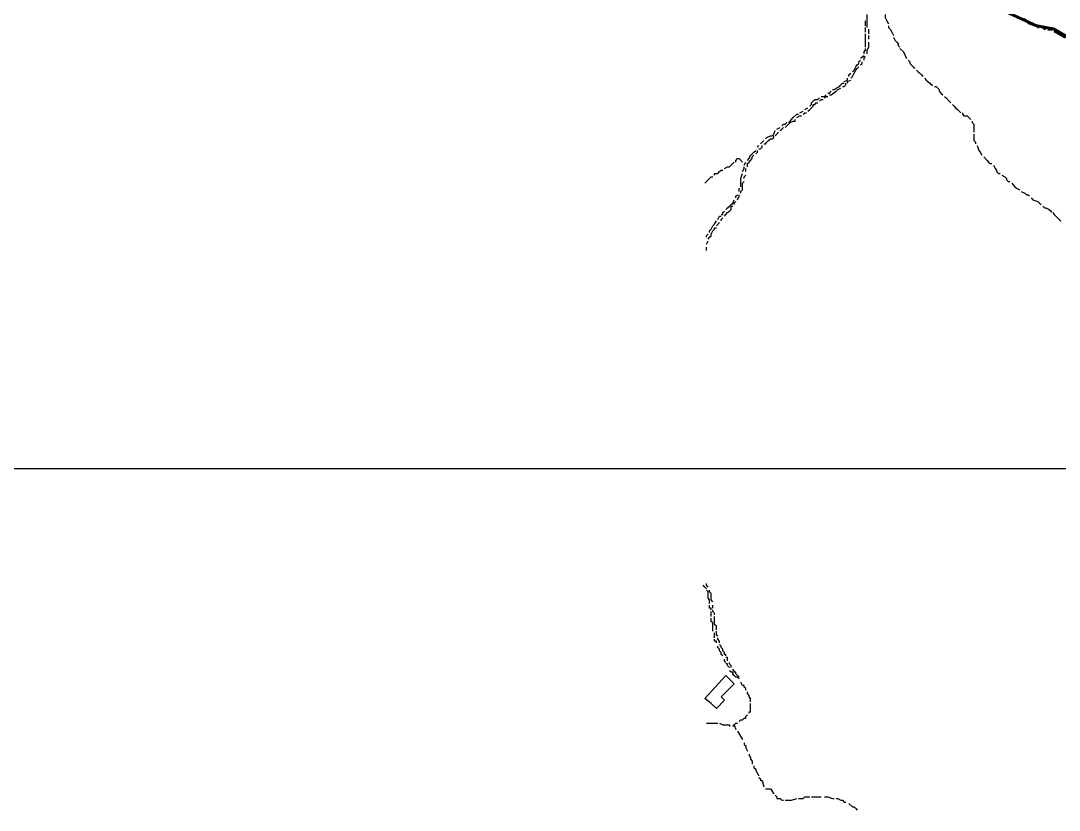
# Model space of a CAD drawing. Header units: millimetres. Extents: x -3588 to 75209, y -3737 to 38254.
# Drawn here: x 17472 to 18329, y 33466 to 34117 of the extents above; entities that cross this region are included whole.
import ezdxf

# ---------------------------------------------------------------- set-up
doc = ezdxf.new("R2010")
doc.units = ezdxf.units.MM
doc.layers.add('P', color=253, linetype='Continuous')

msp = doc.modelspace()

# ---------------------------------------------------------------- linework, layer by layer
at = {"layer": 'P'}
for points, const_width in [([(18348.365, 34097.042), (18325.223, 34110.597), (18310.548, 34113.414), (18277.788, 34128.377)], 2.417), ([(18580.13, 33969.732), (18548.795, 33984.696), (18548.795, 33986.104), (18497.423, 34014.335), (18459.59, 34034.659), (18447.172, 34041.429), (18426.847, 34056.392), (18406.522, 34063.162), (18383.653, 34078.126), (18363.328, 34088.848), (18348.365, 34097.042), (18325.223, 34110.597), (18310.548, 34113.414), (18277.788, 34128.377)], 1.2), ([(18302.354, 34117.367), (18299.537, 34118.775)], 2.417), ([(18313.076, 34112.005), (18310.548, 34113.414), (18303.762, 34115.958)], 2.417), ([(18318.438, 34110.597), (18315.909, 34112.005)], 2.417), ([(18324.087, 34110.597), (18319.862, 34110.597)], 2.417), ([(18334.825, 34103.811), (18325.223, 34109.173)], 2.417)]:
    msp.add_lwpolyline(points, dxfattribs=dict(at, const_width=const_width))
for points in [[(18169.395, 34113.414), (18169.395, 34114.822), (18169.395, 34115.958), (18169.395, 34117.367)], [(18170.803, 34112.005), (18170.803, 34115.958), (18170.803, 34117.367), (18170.803, 34121.608), (18170.803, 34122.728)], [(18185.767, 34122.728), (18185.767, 34120.183), (18187.175, 34117.367), (18188.6, 34114.822)], [(18169.395, 34108.052), (18169.395, 34110.597), (18169.395, 34112.005)], [(18169.395, 34095.634), (18169.395, 34098.45), (18169.395, 34099.859), (18169.395, 34101.283), (18169.395, 34103.811), (18169.395, 34105.236), (18169.395, 34106.644)], [(18172.228, 34106.644), (18172.228, 34108.052), (18172.228, 34110.597)], [(18188.6, 34113.414), (18188.6, 34112.005), (18189.72, 34110.597), (18191.128, 34108.052), (18192.552, 34105.236)], [(18170.803, 34090.272), (18170.803, 34091.681), (18170.803, 34093.089), (18172.228, 34095.634), (18172.228, 34097.042), (18172.228, 34099.859)], [(18172.228, 34102.403), (18172.228, 34105.236)], [(18192.552, 34103.811), (18193.961, 34101.283), (18195.369, 34099.859), (18196.489, 34098.45), (18196.489, 34097.042), (18197.914, 34095.634)], [(18165.442, 34086.319), (18166.85, 34087.728), (18168.275, 34088.848)], [(18168.275, 34090.272), (18168.275, 34091.681), (18169.395, 34093.089), (18169.395, 34094.497)], [(18197.914, 34094.497), (18200.73, 34091.681), (18202.139, 34088.848), (18203.275, 34086.319)], [(18158.673, 34075.309), (18160.081, 34076.717), (18161.489, 34079.534), (18162.626, 34080.958), (18164.034, 34082.078), (18164.034, 34083.487), (18165.442, 34084.911)], [(18165.442, 34080.958), (18166.85, 34082.078), (18166.85, 34083.487)], [(18168.275, 34084.911), (18168.275, 34087.728), (18169.395, 34087.728)], [(18204.683, 34084.911), (18206.092, 34083.487), (18206.092, 34082.078), (18208.924, 34079.534), (18210.045, 34078.126)], [(18155.84, 34071.356), (18155.84, 34072.764), (18157.264, 34074.173)], [(18157.264, 34069.948), (18158.673, 34071.356), (18160.081, 34074.173), (18161.489, 34076.717), (18162.626, 34078.126), (18164.034, 34079.534)], [(18211.453, 34076.717), (18212.877, 34075.309), (18214.285, 34074.173), (18215.694, 34072.764), (18216.814, 34071.356)], [(18142.301, 34060.633), (18143.709, 34060.633), (18145.117, 34061.754), (18147.95, 34063.162), (18149.07, 34064.586), (18150.479, 34065.995), (18151.903, 34065.995)], [(18150.479, 34063.162), (18151.903, 34063.162), (18153.311, 34064.586), (18153.311, 34065.995)], [(18151.903, 34067.403), (18154.72, 34068.523), (18154.72, 34069.948)], [(18154.72, 34065.995), (18154.72, 34067.403), (18157.264, 34068.523)], [(18218.238, 34069.948), (18219.647, 34068.523), (18221.055, 34067.403), (18222.463, 34065.995), (18223.6, 34064.586), (18225.008, 34064.586)], [(18226.416, 34063.162), (18227.825, 34063.162), (18229.249, 34061.754), (18230.369, 34060.633), (18230.369, 34059.209), (18231.778, 34057.801), (18233.202, 34056.392)], [(18132.987, 34054.984), (18135.515, 34054.984), (18136.94, 34056.392)], [(18135.515, 34053.848), (18136.94, 34054.984), (18138.348, 34054.984)], [(18138.348, 34057.801), (18139.756, 34057.801), (18141.165, 34059.209)], [(18139.756, 34056.392), (18141.165, 34056.392), (18145.117, 34059.209), (18146.526, 34060.633), (18149.07, 34061.754)], [(18234.61, 34054.984), (18236.019, 34053.848), (18238.563, 34051.031), (18239.971, 34049.623)], [(18119.431, 34044.262), (18121.976, 34045.67)], [(18121.976, 34042.837), (18123.384, 34044.262), (18124.793, 34045.67), (18126.201, 34047.078), (18126.201, 34048.199), (18127.625, 34048.199), (18128.746, 34049.623), (18130.154, 34049.623)], [(18123.384, 34047.078), (18124.793, 34048.199), (18124.793, 34049.623), (18126.201, 34051.031), (18127.625, 34052.44), (18130.154, 34052.44), (18131.578, 34053.848)], [(18131.578, 34051.031), (18132.987, 34052.44), (18134.395, 34052.44)], [(18241.38, 34048.199), (18242.788, 34047.078), (18243.924, 34045.67), (18245.333, 34044.262), (18246.741, 34042.837), (18248.149, 34041.429)], [(18105.876, 34033.523), (18107.301, 34034.659), (18108.421, 34036.068), (18109.829, 34037.476), (18112.662, 34040.309), (18114.07, 34040.309)], [(18112.662, 34037.476), (18115.191, 34038.884), (18116.615, 34038.884)], [(18115.191, 34041.429), (18118.023, 34042.837)], [(18118.023, 34040.309), (18119.431, 34041.429), (18120.84, 34041.429)], [(18249.574, 34041.429), (18249.574, 34040.309), (18250.694, 34038.884), (18253.527, 34038.884), (18254.935, 34037.476), (18256.343, 34036.068)], [(18096.29, 34027.874), (18099.107, 34029.298)], [(18099.107, 34026.754), (18100.515, 34027.874), (18101.651, 34029.298)], [(18100.515, 34030.707), (18101.651, 34032.115), (18103.06, 34032.115), (18104.468, 34033.523)], [(18103.06, 34029.298), (18104.468, 34030.707), (18105.876, 34032.115), (18107.301, 34033.523), (18109.829, 34034.659), (18111.254, 34034.659), (18111.254, 34036.068)], [(18257.464, 34034.659), (18257.464, 34033.523), (18258.888, 34032.115), (18258.888, 34029.298), (18258.888, 34027.874), (18258.888, 34025.345)], [(18085.552, 34015.743), (18086.976, 34015.743), (18088.096, 34017.151), (18089.505, 34018.56), (18090.929, 34019.984), (18092.337, 34019.984), (18093.746, 34021.104), (18093.746, 34022.513)], [(18086.976, 34019.984), (18088.096, 34021.104), (18090.929, 34022.513), (18092.337, 34022.513), (18093.746, 34023.937), (18094.866, 34026.754)], [(18094.866, 34022.513), (18097.698, 34025.345)], [(18258.888, 34023.937), (18258.888, 34022.513), (18258.888, 34019.984), (18258.888, 34018.56), (18260.296, 34017.151), (18260.296, 34015.743)], [(18080.19, 34013.198), (18081.327, 34014.335)], [(18081.327, 34011.79), (18082.735, 34011.79), (18084.143, 34013.198), (18084.143, 34014.335)], [(18082.735, 34015.743), (18084.143, 34017.151), (18085.552, 34018.56)], [(18261.704, 34014.335), (18263.113, 34010.382), (18264.249, 34008.973), (18265.657, 34006.429)], [(18062.41, 34000.78), (18062.41, 34002.188), (18063.819, 34003.612), (18065.227, 34003.612), (18067.772, 34000.78)], [(18072.012, 34002.188), (18073.421, 34003.612), (18074.541, 34006.429), (18075.965, 34007.549), (18077.374, 34008.973), (18078.782, 34010.382)], [(18072.012, 33996.827), (18072.012, 33999.659), (18073.421, 34000.78), (18074.541, 34002.188), (18075.965, 34003.612), (18075.965, 34005.021), (18077.374, 34006.429)], [(18078.782, 34007.549), (18080.19, 34008.973), (18080.19, 34010.382)], [(18267.066, 34005.021), (18269.898, 34002.188), (18271.019, 34000.78), (18272.427, 33999.659), (18273.851, 33999.659)], [(18053.096, 33995.418), (18055.641, 33996.827), (18057.049, 33996.827), (18058.457, 33998.235), (18059.866, 33999.659), (18061.002, 34000.78)], [(18067.772, 33992.874), (18069.18, 33995.418), (18069.18, 33996.827)], [(18069.18, 33998.235), (18070.604, 34000.78)], [(18070.604, 33992.874), (18070.604, 33994.01), (18070.604, 33995.418)], [(18275.26, 33998.235), (18276.668, 33995.418), (18277.788, 33994.01), (18277.788, 33992.874), (18279.213, 33991.465), (18280.621, 33991.465)], [(18036.724, 33983.288), (18038.133, 33984.696), (18039.541, 33986.104), (18040.677, 33987.224), (18042.086, 33988.649), (18043.494, 33988.649)], [(18044.902, 33990.057), (18044.902, 33991.465), (18047.447, 33991.465), (18048.855, 33992.874), (18050.279, 33994.01), (18051.688, 33994.01)], [(18066.651, 33980.455), (18066.651, 33983.288), (18066.651, 33984.696), (18066.651, 33987.224), (18067.772, 33991.465)], [(18069.18, 33987.224), (18069.18, 33988.649), (18070.604, 33990.057)], [(18282.029, 33990.057), (18284.574, 33988.649), (18285.982, 33987.224), (18285.982, 33986.104), (18287.39, 33984.696), (18288.799, 33984.696)], [(18065.227, 33976.502), (18065.227, 33979.335)], [(18066.651, 33975.094), (18066.651, 33976.502), (18067.772, 33977.91), (18067.772, 33979.335), (18067.772, 33980.455), (18067.772, 33983.288), (18069.18, 33984.696)], [(18290.223, 33983.288), (18291.343, 33981.863), (18292.752, 33980.455), (18294.176, 33979.335), (18296.993, 33977.91)], [(18054.216, 33961.538), (18055.641, 33962.963), (18057.049, 33964.371), (18058.457, 33965.779), (18059.866, 33966.9), (18061.002, 33969.732)], [(18062.41, 33971.141), (18062.41, 33972.549), (18063.819, 33973.685)], [(18063.819, 33969.732), (18065.227, 33972.549), (18065.227, 33973.685)], [(18298.113, 33976.502), (18300.946, 33975.094), (18302.354, 33973.685), (18303.762, 33973.685), (18304.899, 33972.549)], [(18306.307, 33971.141), (18307.715, 33969.732), (18311.668, 33968.324), (18313.076, 33966.9), (18314.501, 33965.779)], [(18050.279, 33957.586), (18051.688, 33957.586), (18051.688, 33959.01), (18053.096, 33960.13)], [(18053.096, 33956.177), (18054.216, 33957.586), (18055.641, 33959.01), (18057.049, 33960.13), (18058.457, 33961.538), (18058.457, 33964.371), (18059.866, 33964.371)], [(18061.002, 33965.779), (18061.002, 33966.9), (18062.41, 33968.324)], [(18315.909, 33964.371), (18317.317, 33962.963), (18318.438, 33962.963), (18321.27, 33961.538), (18322.679, 33960.13), (18322.679, 33959.01)], [(18040.677, 33942.638), (18040.677, 33944.046), (18042.086, 33945.455), (18043.494, 33947.999), (18044.902, 33949.408), (18046.327, 33952.224)], [(18047.447, 33953.361), (18048.855, 33956.177), (18050.279, 33956.177)], [(18050.279, 33952.224), (18050.279, 33953.361), (18051.688, 33954.769)], [(18324.087, 33959.01), (18325.223, 33957.586), (18326.632, 33956.177), (18328.04, 33954.769), (18329.448, 33953.361), (18330.873, 33952.224)], [(18039.541, 33937.261), (18040.677, 33938.685), (18042.086, 33939.805), (18042.086, 33941.214), (18043.494, 33944.046), (18044.902, 33945.455), (18044.902, 33946.575), (18046.327, 33946.575)], [(18046.327, 33947.999), (18048.855, 33950.816)], [(18038.133, 33938.685), (18038.133, 33939.805), (18039.541, 33941.214)], [(18038.133, 33933.036), (18039.541, 33935.853)], [(18038.133, 33927.675), (18038.133, 33930.491)], [(18038.133, 33648.49), (18036.724, 33649.898), (18035.316, 33651.307)], [(18039.541, 33649.898), (18038.133, 33651.307), (18038.133, 33652.715)], [(18040.677, 33636.343), (18040.677, 33637.767), (18040.677, 33639.176), (18039.541, 33640.584), (18039.541, 33643.129), (18039.541, 33644.537), (18039.541, 33645.945), (18038.133, 33647.354)], [(18043.494, 33637.767), (18042.086, 33639.176), (18042.086, 33640.584), (18042.086, 33641.704), (18042.086, 33643.129), (18042.086, 33644.537), (18040.677, 33645.945), (18040.677, 33647.354)], [(18040.677, 33632.39), (18040.677, 33633.814), (18040.677, 33634.935)], [(18043.494, 33632.39), (18043.494, 33633.814), (18043.494, 33634.935)], [(18042.086, 33630.982), (18042.086, 33632.39), (18040.677, 33632.39)], [(18042.086, 33625.621), (18042.086, 33627.029), (18042.086, 33628.165), (18042.086, 33629.573)], [(18044.902, 33627.029), (18044.902, 33628.165), (18043.494, 33629.573), (18043.494, 33630.982)], [(18046.327, 33614.61), (18046.327, 33616.018), (18046.327, 33617.443), (18044.902, 33618.851), (18044.902, 33620.259), (18044.902, 33621.38), (18044.902, 33622.804), (18044.902, 33624.212), (18044.902, 33625.621)], [(18043.494, 33613.49), (18043.494, 33614.61), (18043.494, 33616.018), (18043.494, 33617.443), (18043.494, 33618.851), (18043.494, 33620.259), (18042.086, 33621.38), (18042.086, 33622.804), (18042.086, 33624.212)], [(18044.902, 33607.84), (18044.902, 33610.657), (18044.902, 33612.065)], [(18047.447, 33609.249), (18046.327, 33610.657), (18046.327, 33612.065), (18046.327, 33613.49)], [(18046.327, 33603.888), (18046.327, 33605.296), (18044.902, 33605.296), (18044.902, 33606.704)], [(18048.855, 33603.888), (18048.855, 33605.296), (18047.447, 33606.704), (18047.447, 33607.84)], [(18051.688, 33593.165), (18050.279, 33594.285), (18050.279, 33595.694), (18048.855, 33597.118), (18048.855, 33598.526), (18047.447, 33599.935), (18047.447, 33601.055)], [(18054.216, 33593.165), (18054.216, 33594.285), (18053.096, 33594.285), (18053.096, 33595.694), (18051.688, 33597.118), (18051.688, 33598.526), (18050.279, 33599.935), (18050.279, 33601.055), (18048.855, 33602.479)], [(18055.641, 33588.924), (18055.641, 33590.332), (18055.641, 33591.741), (18054.216, 33591.741)], [(18054.216, 33587.516), (18053.096, 33588.924), (18053.096, 33590.332)], [(18057.049, 33583.563), (18055.641, 33584.971), (18055.641, 33586.379), (18054.216, 33586.379)], [(18058.457, 33583.563), (18058.457, 33584.971), (18057.049, 33586.379), (18057.049, 33587.516)], [(18042.086, 33553.636), (18036.724, 33557.877), (18054.216, 33576.793), (18061.002, 33570.008), (18050.279, 33559.285), (18053.096, 33556.469), (18046.327, 33549.683), (18042.086, 33553.636)], [(18065.227, 33575.369), (18063.819, 33575.369), (18062.41, 33575.369), (18061.002, 33576.793), (18059.866, 33578.202), (18059.866, 33579.61), (18058.457, 33579.61), (18057.049, 33580.73)], [(18065.227, 33575.369), (18063.819, 33576.793), (18062.41, 33578.202), (18062.41, 33579.61), (18061.002, 33579.61), (18061.002, 33580.73), (18059.866, 33582.154)], [(18065.227, 33573.961), (18063.819, 33575.369)], [(18070.604, 33564.646), (18070.604, 33566.055), (18069.18, 33567.191), (18069.18, 33568.599), (18067.772, 33568.599), (18066.651, 33571.416)], [(18074.541, 33555.044), (18074.541, 33556.469), (18074.541, 33557.877), (18073.421, 33559.285), (18073.421, 33560.405), (18072.012, 33561.83), (18072.012, 33563.238)], [(18073.421, 33545.73), (18073.421, 33546.866), (18074.541, 33546.866), (18074.541, 33548.275), (18074.541, 33549.683), (18074.541, 33553.636)], [(18065.227, 33538.96), (18066.651, 33540.081), (18067.772, 33540.081), (18069.18, 33541.505), (18070.604, 33541.505), (18070.604, 33542.913), (18072.012, 33544.322)], [(18038.133, 33537.552), (18042.086, 33537.552), (18043.494, 33537.552), (18044.902, 33537.552), (18046.327, 33537.552), (18047.447, 33537.552)], [(18048.855, 33537.552), (18051.688, 33536.144), (18053.096, 33536.144), (18054.216, 33536.144), (18055.641, 33536.144), (18057.049, 33536.144), (18057.049, 33534.719)], [(18059.866, 33534.719), (18061.002, 33536.144)], [(18061.002, 33536.144), (18062.41, 33537.552), (18063.819, 33537.552)], [(18061.002, 33536.144), (18062.41, 33532.191)], [(18063.819, 33530.767), (18067.772, 33523.997)], [(18069.18, 33521.18), (18069.18, 33519.756), (18070.604, 33518.636), (18070.604, 33517.227), (18072.012, 33514.395)], [(18073.421, 33511.866), (18073.421, 33510.442), (18074.541, 33509.034), (18074.541, 33507.625), (18075.965, 33506.217), (18075.965, 33505.081), (18075.965, 33503.672)], [(18077.374, 33502.264), (18077.374, 33500.856), (18078.782, 33499.431), (18078.782, 33498.311), (18081.327, 33494.07)], [(18081.327, 33492.662), (18082.735, 33491.541), (18082.735, 33490.117), (18084.143, 33490.117), (18085.552, 33484.756)], [(18086.976, 33483.348), (18090.929, 33483.348), (18093.746, 33479.107)], [(18094.866, 33477.986), (18096.29, 33476.578), (18096.29, 33475.17), (18097.698, 33475.17), (18099.107, 33475.17), (18100.515, 33473.745), (18101.651, 33473.745)], [(18103.06, 33473.745), (18104.468, 33473.745), (18105.876, 33473.745), (18108.421, 33473.745), (18112.662, 33475.17)], [(18114.07, 33475.17), (18115.191, 33475.17), (18118.023, 33475.17), (18119.431, 33476.578), (18121.976, 33476.578), (18123.384, 33476.578)], [(18124.793, 33476.578), (18126.201, 33476.578), (18128.746, 33476.578), (18131.578, 33476.578), (18132.987, 33476.578)], [(18135.515, 33476.578), (18136.94, 33476.578), (18138.348, 33476.578), (18142.301, 33475.17), (18143.709, 33475.17)], [(18145.117, 33475.17), (18146.526, 33475.17), (18149.07, 33473.745), (18150.479, 33473.745), (18151.903, 33472.337), (18153.311, 33472.337)], [(18155.84, 33471.217), (18158.673, 33468.384), (18160.081, 33468.384), (18161.489, 33466.976), (18162.626, 33465.567)]]:
    msp.add_lwpolyline(points, dxfattribs=at)
at = {"layer": 'P', "color": 254, "const_width": 1.2}
msp.add_lwpolyline([(11399.857, 33747.569), (26600.487, 33747.569)], dxfattribs=at)

doc.saveas('drawing.dxf')
